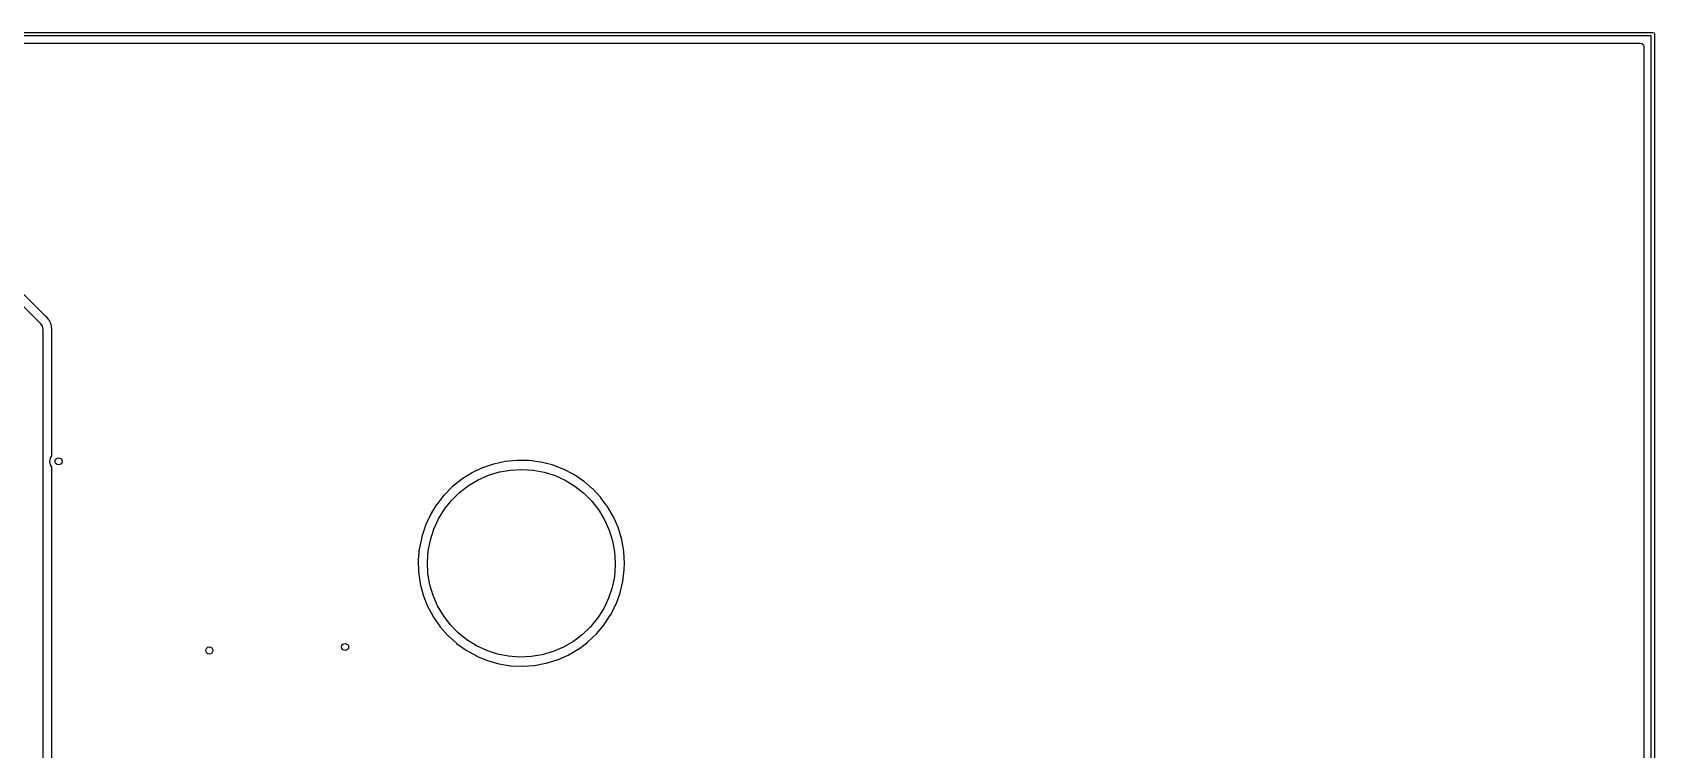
# Model space of a CAD drawing. Extents: x 0 to 4.25, y -4.33 to 0.
# Drawn here: x 2.453 to 4.254, y -0.795 to 0.002 of the extents above; entities that cross this region are included whole.
import ezdxf

# ---------------------------------------------------------------- set-up
doc = ezdxf.new("R2010")
doc.units = 0
doc.header["$MEASUREMENT"] = 0
doc.layers.add('BLACK', color=7, linetype='CONTINUOUS')

msp = doc.modelspace()

# ---------------------------------------------------------------- linework, layer by layer
at = {"layer": 'BLACK', "linetype": 'CONTINUOUS'}
for p, q in [((0, 0.001969), (4.25197, 0.001969)), ((4.25197, 0.001969), (4.25336, 0.001392)), ((4.25336, 0.001392), (4.25394, 0)), ((4.25394, 0), (4.25394, -4.33071)), ((4.25, -0.001969), (0.001969, -0.001969)), ((0.013961, -0.009961), (4.23801, -0.009961)), ((4.23801, -0.009961), (4.23974, -0.010357)), ((4.23974, -0.010357), (4.24114, -0.011467)), ((4.24114, -0.011467), (4.24191, -0.013071)), ((4.24191, -0.013071), (4.24201, -0.013961)), ((4.24201, -0.013961), (4.24201, -2.4072)), ((4.25, -4.32874), (4.25, -0.001969)), ((2.46666, -0.312502), (2.33024, -0.176079)), ((2.32128, -0.181236), (2.4614, -0.321354)), ((2.4614, -0.321354), (2.46357, -0.324598)), ((2.46732, -0.31303), (2.46666, -0.312502)), ((2.46737, -0.313062), (2.46732, -0.31303)), ((2.46778, -0.313426), (2.46737, -0.313062)), ((2.4689, -0.314724), (2.46778, -0.313426)), ((2.4691, -0.314941), (2.4689, -0.314724)), ((2.46945, -0.31529), (2.4691, -0.314941)), ((2.46965, -0.31552), (2.46945, -0.31529)), ((2.4699, -0.31586), (2.46965, -0.31552)), ((2.4701, -0.316112), (2.4699, -0.31586)), ((2.47115, -0.317338), (2.4701, -0.316112)), ((2.47145, -0.317804), (2.47115, -0.317338)), ((2.4715, -0.317918), (2.47145, -0.317804)), ((2.47192, -0.318622), (2.4715, -0.317918)), ((2.47199, -0.318723), (2.47192, -0.318622)), ((2.47225, -0.319211), (2.47199, -0.318723)), ((2.4728, -0.320734), (2.47225, -0.319211)), ((2.47292, -0.321032), (2.4728, -0.320734)), ((2.47359, -0.322505), (2.47292, -0.321032)), ((2.47374, -0.323036), (2.47359, -0.322505)), ((2.47376, -0.32316), (2.47374, -0.323036)), ((2.47396, -0.323951), (2.47376, -0.32316)), ((2.474, -0.324069), (2.47396, -0.323951)), ((2.47411, -0.324611), (2.474, -0.324069)), ((2.46357, -0.324598), (2.46433, -0.328425)), ((2.46433, -0.328425), (2.46433, -0.848504)), ((2.47421, -0.326227), (2.47411, -0.324611)), ((2.47425, -0.326546), (2.47421, -0.326227)), ((2.47429, -0.326852), (2.47425, -0.326546)), ((2.47431, -0.32713), (2.47429, -0.326852)), ((2.47431, -0.327656), (2.47431, -0.32713)), ((2.47432, -0.327904), (2.47431, -0.327656)), ((2.47431, -0.331112), (2.47437, -0.330601)), ((2.47431, -0.46877), (2.47431, -0.331112)), ((2.47443, -0.329765), (2.47432, -0.327904)), ((2.47437, -0.330601), (2.47443, -0.329765)), ((2.47437, -0.330601), (2.47437, -0.330601)), ((2.47205, -0.474803), (2.4728, -0.471037)), ((2.4728, -0.47857), (2.47205, -0.474803)), ((2.4728, -0.471037), (2.47431, -0.46877)), ((2.47431, -0.480836), (2.4728, -0.47857)), ((2.47431, -0.834524), (2.47431, -0.480836)), ((2.95234, -0.482103), (2.94065, -0.487681)), ((2.95255, -0.482018), (2.95234, -0.482103)), ((2.96481, -0.477821), (2.95255, -0.482018)), ((2.96503, -0.47776), (2.96481, -0.477821)), ((2.97769, -0.475), (2.96503, -0.47776)), ((2.97135, -0.486623), (2.98372, -0.484432)), ((2.97791, -0.474965), (2.97769, -0.475)), ((2.9908, -0.473678), (2.97791, -0.474965)), ((2.98372, -0.484432), (2.99625, -0.483742)), ((2.99103, -0.473668), (2.9908, -0.473678)), ((3.00398, -0.473872), (2.99103, -0.473668)), ((2.99625, -0.483742), (3.00878, -0.484563)), ((3.00421, -0.473888), (3.00398, -0.473872)), ((3.01705, -0.47558), (3.00421, -0.473888)), ((3.00878, -0.484563), (3.02113, -0.486883)), ((3.01727, -0.475622), (3.01705, -0.47558)), ((3.02984, -0.478778), (3.01727, -0.475622)), ((3.03006, -0.478846), (3.02984, -0.478778)), ((3.04218, -0.483426), (3.03006, -0.478846)), ((3.04238, -0.483517), (3.04218, -0.483426)), ((3.0539, -0.48946), (3.04238, -0.483517)), ((2.91901, -0.503058), (2.9099, -0.512267)), ((2.91918, -0.502907), (2.91901, -0.503058)), ((2.92929, -0.494805), (2.91918, -0.502907)), ((2.92712, -0.509451), (2.93707, -0.501781)), ((2.92947, -0.494675), (2.92929, -0.494805)), ((2.94045, -0.48779), (2.92947, -0.494675)), ((2.93707, -0.501781), (2.94786, -0.495361)), ((2.94065, -0.487681), (2.94045, -0.48779)), ((2.94786, -0.495361), (2.95934, -0.490284)), ((2.95934, -0.490284), (2.97135, -0.486623)), ((3.02113, -0.486883), (3.0331, -0.49067)), ((3.0331, -0.49067), (3.04453, -0.495867)), ((3.04453, -0.495867), (3.05525, -0.5024)), ((3.05409, -0.489575), (3.0539, -0.48946)), ((3.06484, -0.496801), (3.05409, -0.489575)), ((3.05525, -0.5024), (3.06511, -0.510174)), ((3.06502, -0.496938), (3.06484, -0.496801)), ((3.07488, -0.505352), (3.06502, -0.496938)), ((2.90975, -0.512436), (2.90175, -0.522633)), ((2.9099, -0.512267), (2.90975, -0.512436)), ((2.91035, -0.52808), (2.91818, -0.51826)), ((2.91818, -0.51826), (2.92712, -0.509451)), ((3.06511, -0.510174), (3.07397, -0.519076)), ((3.07397, -0.519076), (3.08169, -0.528977)), ((3.07504, -0.505509), (3.07488, -0.505352)), ((3.08386, -0.515), (3.07504, -0.505509)), ((3.084, -0.515174), (3.08386, -0.515)), ((3.09167, -0.525616), (3.084, -0.515174)), ((2.89475, -0.534064), (2.88929, -0.545817)), ((2.89485, -0.533865), (2.89475, -0.534064)), ((2.90162, -0.522818), (2.89485, -0.533865)), ((2.8985, -0.550173), (2.90376, -0.538769)), ((2.90175, -0.522633), (2.90162, -0.522818)), ((2.90376, -0.538769), (2.91035, -0.52808)), ((3.08169, -0.528977), (3.08817, -0.539735)), ((3.08817, -0.539735), (3.0933, -0.551193)), ((3.0918, -0.525805), (3.09167, -0.525616)), ((3.09822, -0.53706), (3.0918, -0.525805)), ((3.09832, -0.537262), (3.09822, -0.53706)), ((3.1034, -0.54918), (3.09832, -0.537262)), ((2.88514, -0.558328), (2.88508, -0.558546)), ((2.88921, -0.546026), (2.88514, -0.558328)), ((2.88929, -0.545817), (2.88921, -0.546026)), ((2.89466, -0.562125), (2.8985, -0.550173)), ((3.0933, -0.551193), (3.09703, -0.563184)), ((3.10348, -0.549392), (3.1034, -0.54918)), ((3.10716, -0.561815), (3.10348, -0.549392)), ((2.88242, -0.571456), (2.88127, -0.584362)), ((2.88246, -0.571233), (2.88242, -0.571456)), ((2.88508, -0.558546), (2.88246, -0.571233)), ((2.89138, -0.586978), (2.89227, -0.574453)), ((2.89227, -0.574453), (2.89466, -0.562125)), ((3.09703, -0.563184), (3.09928, -0.575537)), ((3.09928, -0.575537), (3.10004, -0.588071)), ((3.10721, -0.562035), (3.10716, -0.561815)), ((3.10944, -0.574799), (3.10721, -0.562035)), ((3.10946, -0.575023), (3.10944, -0.574799)), ((3.11021, -0.587985), (3.10946, -0.575023)), ((2.88127, -0.584362), (2.88126, -0.584587)), ((2.88126, -0.584587), (2.8816, -0.597539)), ((2.89201, -0.59952), (2.89138, -0.586978)), ((3.10002, -0.590256), (3.099, -0.602771)), ((3.10004, -0.588071), (3.10002, -0.590256)), ((3.10999, -0.595173), (3.11021, -0.588158)), ((3.11021, -0.588158), (3.11021, -0.587985)), ((2.8816, -0.597539), (2.88162, -0.597764)), ((2.88162, -0.597764), (2.88345, -0.610592)), ((2.88345, -0.610592), (2.88349, -0.610813)), ((2.88349, -0.610813), (2.88678, -0.623346)), ((2.89413, -0.611895), (2.89201, -0.59952)), ((2.89773, -0.623925), (2.89413, -0.611895)), ((3.099, -0.602771), (3.09648, -0.615074)), ((3.10535, -0.621056), (3.10838, -0.608457)), ((3.10838, -0.608457), (3.10842, -0.608236)), ((3.10842, -0.608236), (3.10998, -0.595347)), ((3.10998, -0.595347), (3.10999, -0.595173)), ((2.88678, -0.623346), (2.88685, -0.62356)), ((2.88685, -0.62356), (2.89156, -0.635632)), ((2.90275, -0.635436), (2.89773, -0.623925)), ((3.09251, -0.626985), (3.08713, -0.638333)), ((3.09648, -0.615074), (3.09251, -0.626985)), ((3.10083, -0.63344), (3.10529, -0.621273)), ((3.10529, -0.621273), (3.10535, -0.621056)), ((2.89156, -0.635632), (2.89165, -0.635837)), ((2.89165, -0.635837), (2.89771, -0.647288)), ((2.89771, -0.647288), (2.89783, -0.647481)), ((2.89783, -0.647481), (2.90517, -0.658158)), ((2.90911, -0.646261), (2.90275, -0.635436)), ((2.91673, -0.656243), (2.90911, -0.646261)), ((3.08713, -0.638333), (3.08043, -0.648952)), ((3.0877, -0.656247), (3.09481, -0.645418)), ((3.09481, -0.645418), (3.09492, -0.645223)), ((3.09492, -0.645223), (3.10075, -0.633647)), ((3.10075, -0.633647), (3.10083, -0.63344)), ((2.90517, -0.658158), (2.90531, -0.658337)), ((2.90531, -0.658337), (2.91382, -0.6681)), ((2.92549, -0.665237), (2.91673, -0.656243)), ((2.93527, -0.673114), (2.92549, -0.665237)), ((3.07251, -0.65869), (3.06347, -0.667405)), ((3.08043, -0.648952), (3.07251, -0.65869)), ((3.0791, -0.666532), (3.07925, -0.666368)), ((3.07925, -0.666368), (3.08756, -0.656429)), ((3.08756, -0.656429), (3.0877, -0.656247)), ((2.91382, -0.6681), (2.91398, -0.668262)), ((2.91398, -0.668262), (2.92356, -0.676982)), ((2.92356, -0.676982), (2.92374, -0.677124)), ((2.92374, -0.677124), (2.93426, -0.684685)), ((2.94593, -0.679758), (2.93527, -0.673114)), ((2.9573, -0.685075), (2.94593, -0.679758)), ((3.04259, -0.681277), (3.03105, -0.686234)), ((3.05344, -0.67497), (3.04259, -0.681277)), ((3.04779, -0.690039), (3.05898, -0.683501)), ((3.06347, -0.667405), (3.05344, -0.67497)), ((3.05898, -0.683501), (3.05916, -0.683377)), ((3.05916, -0.683377), (3.06953, -0.675597)), ((3.06953, -0.675597), (3.0697, -0.675451)), ((3.0697, -0.675451), (3.0791, -0.666532)), ((2.93426, -0.684685), (2.93445, -0.684805)), ((2.93445, -0.684805), (2.94577, -0.691107)), ((2.94577, -0.691107), (2.94598, -0.691205)), ((2.94598, -0.691205), (2.95795, -0.696163)), ((2.96923, -0.688987), (2.9573, -0.685075)), ((2.95795, -0.696163), (2.95816, -0.696237)), ((2.95816, -0.696237), (2.97062, -0.699787)), ((2.98155, -0.691436), (2.96923, -0.688987)), ((2.97062, -0.699787), (2.97084, -0.699836)), ((2.97084, -0.699836), (2.98363, -0.70193)), ((2.99407, -0.692389), (2.98155, -0.691436)), ((2.98363, -0.70193), (2.98385, -0.701954)), ((2.98385, -0.701954), (2.9968, -0.702564)), ((3.00661, -0.69183), (2.99407, -0.692389)), ((2.99702, -0.702562), (3.00995, -0.70168)), ((3.019, -0.689768), (3.00661, -0.69183)), ((3.00995, -0.70168), (3.01017, -0.701652)), ((3.01017, -0.701652), (3.02291, -0.699291)), ((3.03105, -0.686234), (3.019, -0.689768)), ((3.02291, -0.699291), (3.02313, -0.699237)), ((3.02313, -0.699237), (3.03551, -0.695427)), ((3.03551, -0.695427), (3.03573, -0.695349)), ((3.03573, -0.695349), (3.04759, -0.690141)), ((3.04759, -0.690141), (3.04779, -0.690039)), ((2.9968, -0.702564), (2.99702, -0.702562))]:
    msp.add_line(p, q, dxfattribs=at)
at = {"layer": 'BLACK'}
for centre in [(2.48189, -0.474803), (2.64921, -0.685039), (2.8, -0.681102)]:
    msp.add_circle(centre, 0.003937, dxfattribs=at)

doc.saveas('drawing.dxf')
